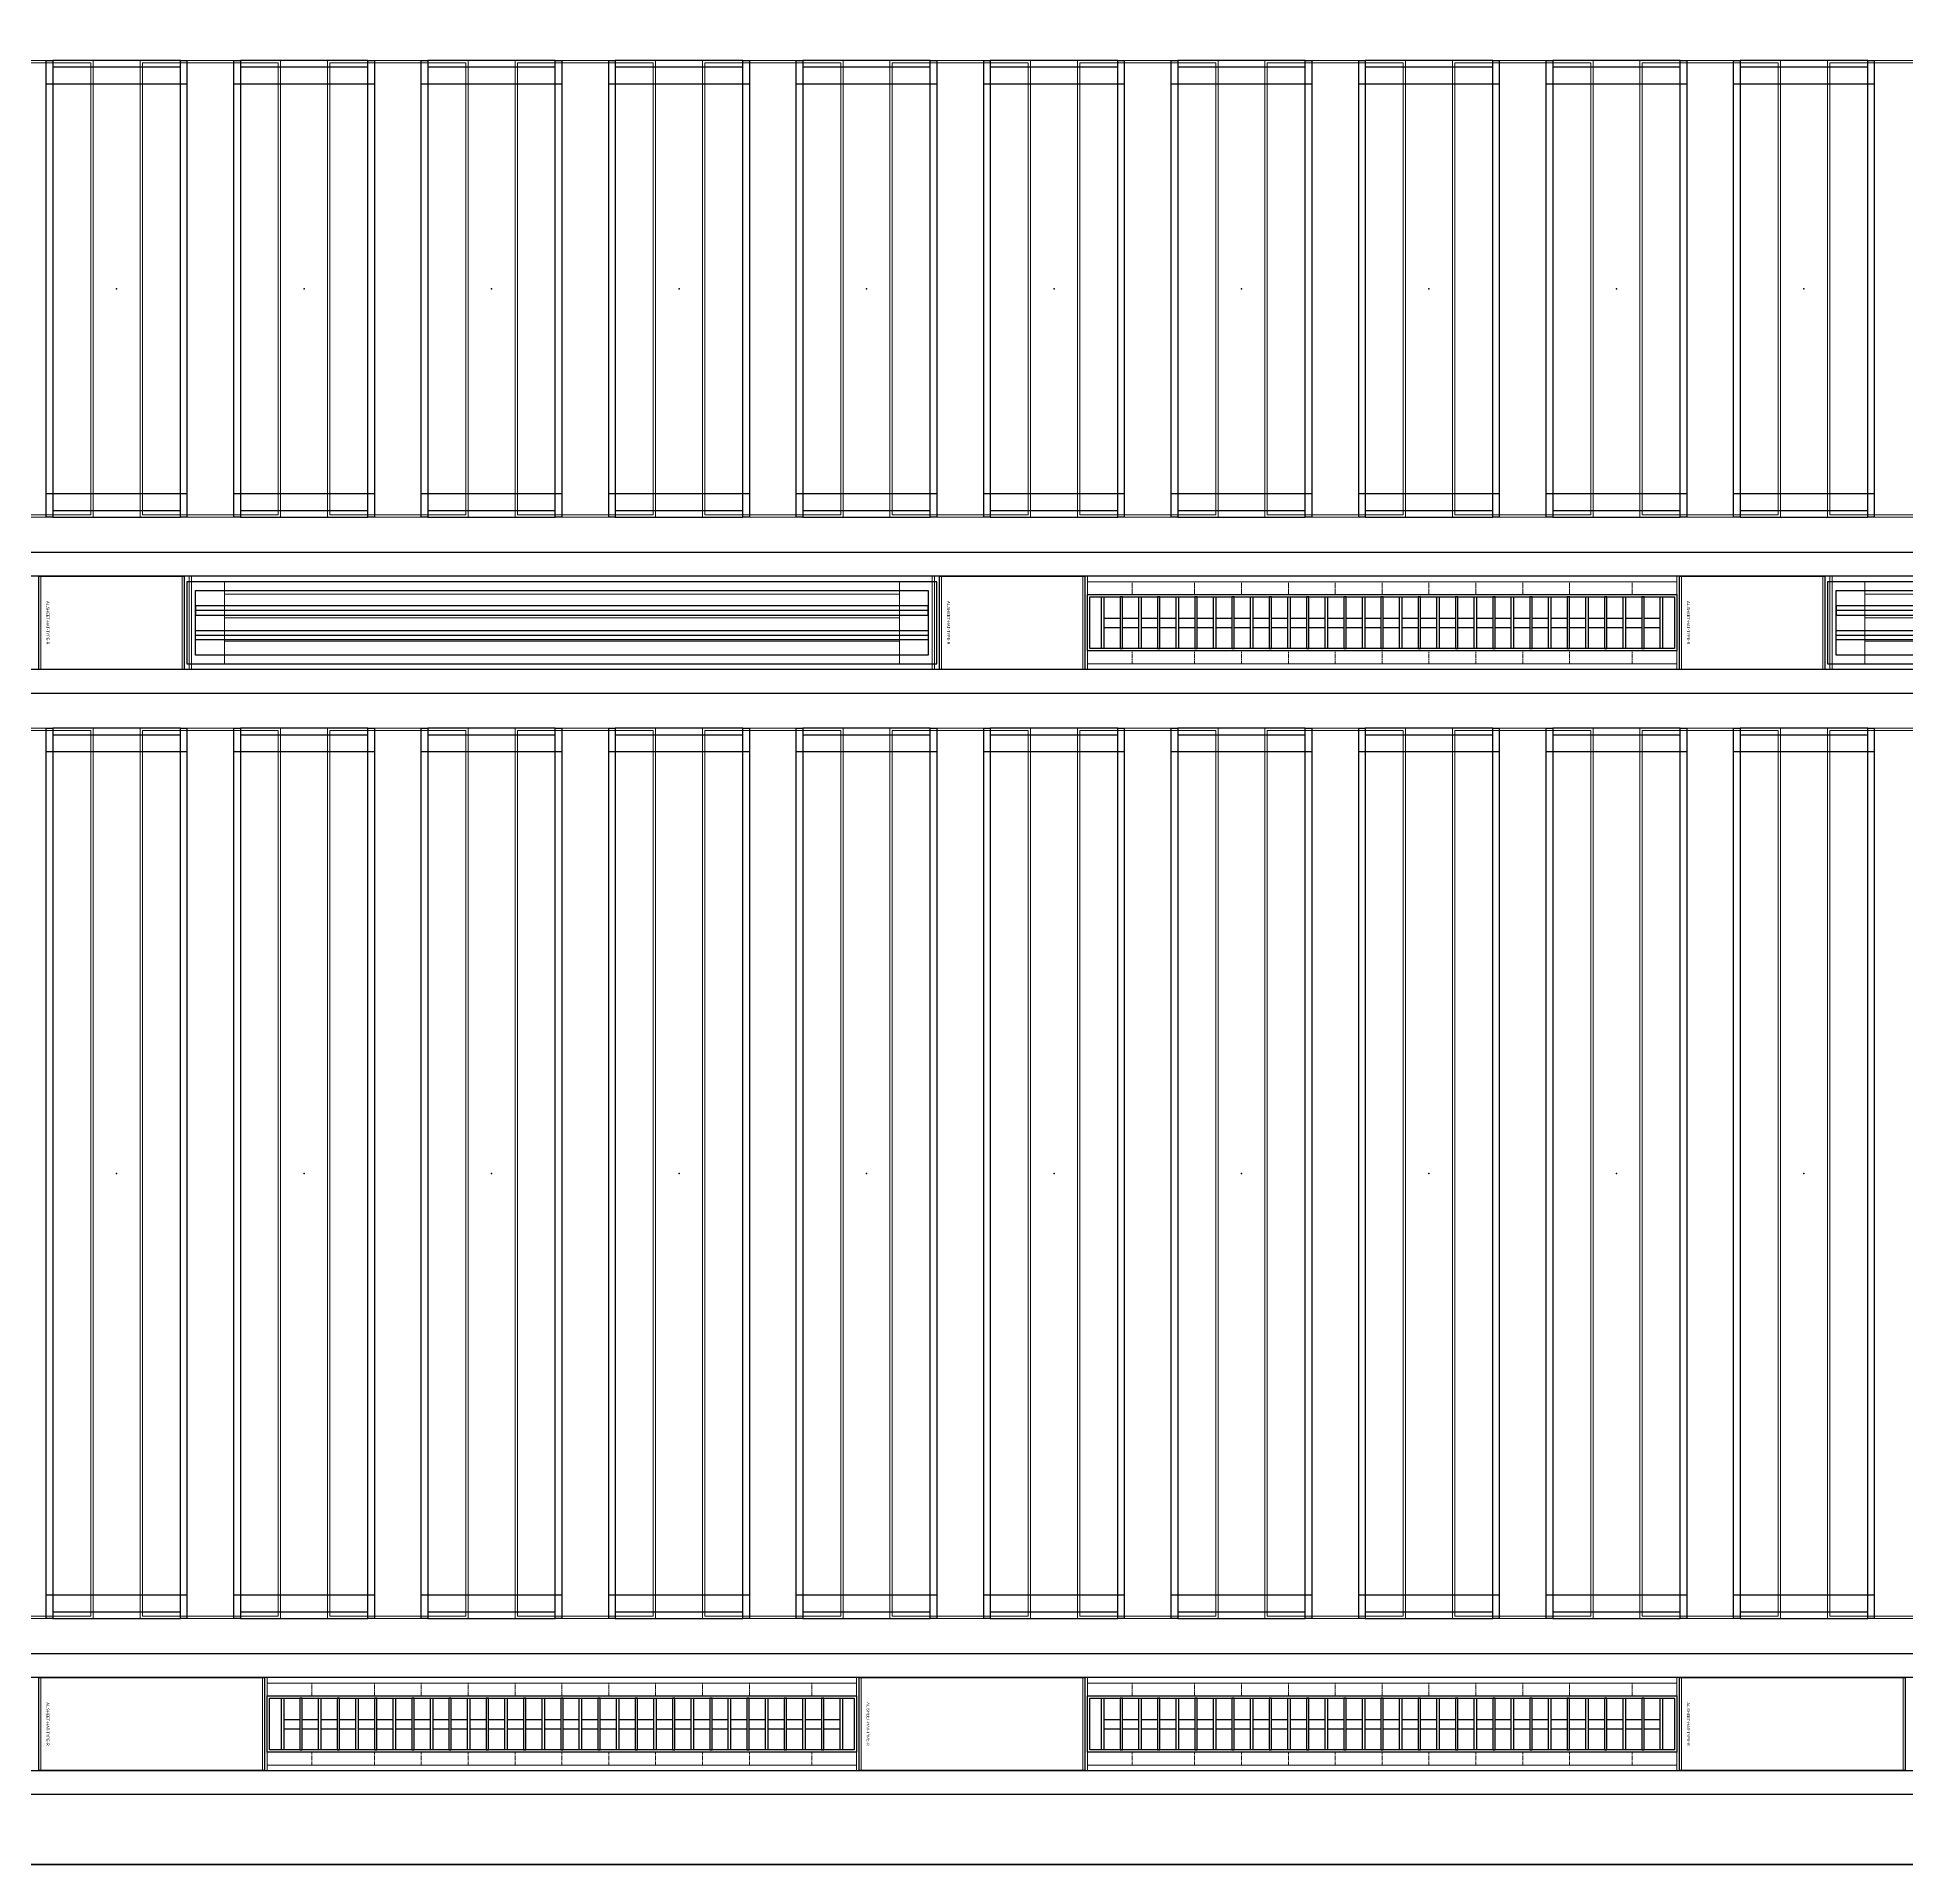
# Model space of a CAD drawing. Header units: millimetres. Extents: x 813027 to 1148939, y -931049 to -10.
# Drawn here: x 932771 to 936759, y -114635 to -110736 of the extents above; entities that cross this region are included whole.
import ezdxf
from ezdxf.enums import TextEntityAlignment as Align

# ---------------------------------------------------------------- set-up
doc = ezdxf.new("R2010")
doc.units = ezdxf.units.MM
doc.linetypes.add('DPA_Hidden 50', pattern=[3, 2, -1])
for name, color, linetype in [('000 - WIPEOUT', 250, 'Continuous'), ('001 - ASCESSORIES', 1, 'Continuous'), ('A04_TUBE SERIES', 2, 'Continuous'), ('A11_ALU.SOLID SHEET', 7, 'Continuous')]:
    doc.layers.add(name, color=color, linetype=linetype)
doc.layers.add('A-GLAZ-CURT', color=2, linetype='Continuous', lineweight=9)
doc.layers.add('WALL-E', color=2, linetype='Continuous', lineweight=25)

# ---------------------------------------------------------------- blocks, each defined once
blk = doc.blocks.new('DPA_CP_Metal Ceiling Panel - Vertical Panel with Gap-23421479-4160 - LOWER PLATFORM LEVEL - REFLECTED CEILING GENERAL PLAN')
at = {"layer": 'A-GLAZ-CURT'}
for p, q in [((932996.3, -111761.8), (932996.3, -110786.8)), ((932996.3, -110786.8), (933296.3, -110786.8)), ((932996.3, -111761.8), (932996.3, -110786.8)), ((932996.3, -110786.8), (933296.3, -110786.8)), ((933296.3, -110786.8), (932996.3, -110786.8)), ((932996.3, -110786.8), (932996.3, -111761.8)), ((933296.3, -110786.8), (932996.3, -110786.8)), ((932996.3, -110786.8), (932996.3, -111761.8)), ((932996.3, -111761.8), (932996.3, -110786.8)), ((932996.3, -110786.8), (933296.3, -110786.8)), ((933001.3, -111756.8), (933001.3, -110791.8)), ((933001.3, -110791.8), (933291.3, -110791.8)), ((933291.3, -110791.8), (933291.3, -111756.8)), ((933296.3, -111761.8), (933296.3, -110786.8)), ((933296.3, -110786.8), (933296.3, -111761.8)), ((933296.3, -111761.8), (933296.3, -110786.8)), ((933296.3, -111761.8), (933296.3, -110786.8)), ((933296.3, -110786.8), (933296.3, -111761.8)), ((932996.3, -111761.8), (933296.3, -111761.8)), ((933296.3, -111761.8), (932996.3, -111761.8)), ((932996.3, -111761.8), (933296.3, -111761.8)), ((932996.3, -111761.8), (933296.3, -111761.8)), ((933296.3, -111761.8), (932996.3, -111761.8)), ((933001.3, -111756.8), (933291.3, -111756.8))]:
    blk.add_line(p, q, dxfattribs=at)
blk = doc.blocks.new('DPA_CP_Metal Ceiling Panel - Vertical Panel with Gap-13988918-4160 - LOWER PLATFORM LEVEL - REFLECTED CEILING GENERAL PLAN')
at = {"layer": 'A-GLAZ-CURT'}
for p, q in [((994596.3, -114111.8), (994596.3, -112211.8)), ((994596.3, -112211.8), (994896.3, -112211.8)), ((994596.3, -114111.8), (994596.3, -112211.8)), ((994596.3, -112211.8), (994896.3, -112211.8)), ((994896.3, -112211.8), (994596.3, -112211.8)), ((994596.3, -112211.8), (994596.3, -114111.8)), ((994896.3, -112211.8), (994596.3, -112211.8)), ((994596.3, -112211.8), (994596.3, -114111.8)), ((994596.3, -114111.8), (994596.3, -112211.8)), ((994596.3, -112211.8), (994896.3, -112211.8)), ((994601.3, -114106.8), (994601.3, -112216.8)), ((994601.3, -112216.8), (994891.3, -112216.8)), ((994891.3, -112216.8), (994891.3, -114106.8)), ((994896.3, -114111.8), (994896.3, -112211.8)), ((994896.3, -112211.8), (994896.3, -114111.8)), ((994896.3, -114111.8), (994896.3, -112211.8)), ((994896.3, -114111.8), (994896.3, -112211.8)), ((994896.3, -112211.8), (994896.3, -114111.8)), ((994596.3, -114111.8), (994896.3, -114111.8)), ((994896.3, -114111.8), (994596.3, -114111.8)), ((994596.3, -114111.8), (994896.3, -114111.8)), ((994596.3, -114111.8), (994896.3, -114111.8)), ((994896.3, -114111.8), (994596.3, -114111.8)), ((994601.3, -114106.8), (994891.3, -114106.8))]:
    blk.add_line(p, q, dxfattribs=at)
blk = doc.blocks.new('DPA_CP_Metal Ceiling Luminaire1 - Linear Luminaire 2-14739897-4160 - LOWER PLATFORM LEVEL - REFLECTED CEILING GENERAL PLAN')
at = {"layer": 'A-GLAZ-CURT'}
for p, q in [((901767.8, -114474.3), (901767.8, -114199.3)), ((901767.8, -114199.3), (903024.8, -114199.3)), ((901767.8, -114199.3), (901767.8, -114474.3)), ((903024.8, -114199.3), (901767.8, -114199.3)), ((901767.8, -114199.3), (903024.8, -114199.3)), ((903024.8, -114199.3), (903024.8, -114474.3)), ((903024.8, -114474.3), (903024.8, -114199.3)), ((901767.8, -114249.3), (901767.8, -114474.3)), ((901767.8, -114249.3), (903024.8, -114249.3)), ((903024.8, -114249.3), (903024.8, -114474.3)), ((901767.8, -114424.3), (903024.8, -114424.3)), ((903024.8, -114474.3), (901767.8, -114474.3)), ((903024.8, -114474.3), (901767.8, -114474.3)), ((901767.8, -114474.3), (903024.8, -114474.3))]:
    blk.add_line(p, q, dxfattribs=at)
at = {"layer": 'A-GLAZ-CURT', "linetype": 'DPA_Hidden 50'}
for p, q in [((901862.8, -114249.3), (901862.8, -114424.3)), ((901996.3, -114249.3), (901996.3, -114424.3)), ((902096.3, -114249.3), (902096.3, -114424.3)), ((902196.3, -114249.3), (902196.3, -114424.3)), ((902296.3, -114249.3), (902296.3, -114424.3)), ((902396.3, -114249.3), (902396.3, -114424.3)), ((902496.3, -114249.3), (902496.3, -114424.3)), ((902596.3, -114249.3), (902596.3, -114424.3)), ((902696.3, -114249.3), (902696.3, -114424.3)), ((902796.3, -114249.3), (902796.3, -114424.3)), ((902929.8, -114249.3), (902929.8, -114424.3))]:
    blk.add_line(p, q, dxfattribs=at)
blk = doc.blocks.new('DPA_CP_Metal Ceiling Panel - Horizontal with Gap-20306943-4160 - LOWER PLATFORM LEVEL - REFLECTED CEILING GENERAL PLAN')
at = {"layer": 'A-GLAZ-CURT'}
for p, q in [((910029.8, -114474.3), (910029.8, -114199.3)), ((910029.8, -114199.3), (910512.8, -114199.3)), ((910029.8, -114474.3), (910029.8, -114199.3)), ((910029.8, -114199.3), (910512.8, -114199.3)), ((910512.8, -114199.3), (910029.8, -114199.3)), ((910029.8, -114199.3), (910029.8, -114474.3)), ((910512.8, -114199.3), (910029.8, -114199.3)), ((910029.8, -114199.3), (910029.8, -114474.3)), ((910029.8, -114474.3), (910029.8, -114199.3)), ((910029.8, -114199.3), (910512.8, -114199.3)), ((910034.8, -114469.3), (910034.8, -114204.3)), ((910034.8, -114204.3), (910507.8, -114204.3)), ((910507.8, -114204.3), (910507.8, -114469.3)), ((910512.8, -114474.3), (910512.8, -114199.3)), ((910512.8, -114199.3), (910512.8, -114474.3)), ((910512.8, -114474.3), (910512.8, -114199.3)), ((910512.8, -114474.3), (910512.8, -114199.3)), ((910512.8, -114199.3), (910512.8, -114474.3)), ((910029.8, -114474.3), (910512.8, -114474.3)), ((910512.8, -114474.3), (910029.8, -114474.3)), ((910029.8, -114474.3), (910512.8, -114474.3)), ((910029.8, -114474.3), (910512.8, -114474.3)), ((910512.8, -114474.3), (910029.8, -114474.3)), ((910034.8, -114469.3), (910507.8, -114469.3))]:
    blk.add_line(p, q, dxfattribs=at)
blk = doc.blocks.new('DPA_CP_Metal Ceiling Panel - Horizontal with Gap-23421497-4160 - LOWER PLATFORM LEVEL - REFLECTED CEILING GENERAL PLAN')
at = {"layer": 'A-GLAZ-CURT'}
for p, q in [((932606.3, -111761.8), (932606.3, -110786.8)), ((932606.3, -110786.8), (932896.3, -110786.8)), ((932606.3, -111761.8), (932606.3, -110786.8)), ((932606.3, -110786.8), (932896.3, -110786.8)), ((932896.3, -110786.8), (932606.3, -110786.8)), ((932606.3, -110786.8), (932606.3, -111761.8)), ((932896.3, -110786.8), (932606.3, -110786.8)), ((932606.3, -110786.8), (932606.3, -111761.8)), ((932606.3, -111761.8), (932606.3, -110786.8)), ((932606.3, -110786.8), (932896.3, -110786.8)), ((932611.3, -111756.8), (932611.3, -110791.8)), ((932611.3, -110791.8), (932891.3, -110791.8)), ((932891.3, -110791.8), (932891.3, -111756.8)), ((932896.3, -111761.8), (932896.3, -110786.8)), ((932896.3, -110786.8), (932896.3, -111761.8)), ((932896.3, -111761.8), (932896.3, -110786.8)), ((932896.3, -111761.8), (932896.3, -110786.8)), ((932896.3, -110786.8), (932896.3, -111761.8)), ((932606.3, -111761.8), (932896.3, -111761.8)), ((932896.3, -111761.8), (932606.3, -111761.8)), ((932606.3, -111761.8), (932896.3, -111761.8)), ((932606.3, -111761.8), (932896.3, -111761.8)), ((932896.3, -111761.8), (932606.3, -111761.8)), ((932611.3, -111756.8), (932891.3, -111756.8))]:
    blk.add_line(p, q, dxfattribs=at)
blk = doc.blocks.new('DPA_CP_Metal Ceiling Air Supply - Linear Diffuser Air Supply-14762131-4160 - LOWER PLATFORM LEVEL - REFLECTED CEILING GENERAL PLAN')
at = {"layer": 'A-GLAZ-CURT'}
h = blk.add_hatch(dxfattribs=at)
h.set_pattern_fill('FP_13', color=256, style=0, pattern_type=2)
h.set_pattern_definition([(180, (909396.33, -109824.28), (6e-15, 50), [])])
h.paths.add_polyline_path([(908676.3, -109874.3), (910116.3, -109874.3), (910116.3, -109699.3), (908676.3, -109699.3)])
for p, q in [((908601.3, -109924.3), (908601.3, -109649.3)), ((908601.3, -109649.3), (910191.3, -109649.3)), ((908601.3, -109924.3), (908601.3, -109649.3)), ((908601.3, -109649.3), (910191.3, -109649.3)), ((910191.3, -109649.3), (908601.3, -109649.3)), ((908601.3, -109649.3), (908601.3, -109924.3)), ((910191.3, -109649.3), (908601.3, -109649.3)), ((908601.3, -109649.3), (908601.3, -109924.3)), ((908601.3, -109924.3), (908601.3, -109649.3)), ((908601.3, -109649.3), (910191.3, -109649.3)), ((908606.3, -109919.3), (908606.3, -109654.3)), ((908606.3, -109654.3), (910186.3, -109654.3)), ((910186.3, -109654.3), (910186.3, -109919.3)), ((910191.3, -109924.3), (910191.3, -109649.3)), ((910191.3, -109649.3), (910191.3, -109924.3)), ((910191.3, -109924.3), (910191.3, -109649.3)), ((910191.3, -109924.3), (910191.3, -109649.3)), ((910191.3, -109649.3), (910191.3, -109924.3)), ((910116.3, -109699.3), (908676.3, -109699.3)), ((908676.3, -109699.3), (908676.3, -109874.3)), ((908676.3, -109874.3), (908676.3, -109699.3)), ((908676.3, -109699.3), (910116.3, -109699.3)), ((908676.3, -109874.3), (908676.3, -109699.3)), ((908676.3, -109699.3), (910116.3, -109699.3)), ((910116.3, -109699.3), (908676.3, -109699.3)), ((908676.3, -109699.3), (908676.3, -109874.3)), ((910116.3, -109874.3), (910116.3, -109699.3)), ((910116.3, -109699.3), (910116.3, -109874.3)), ((910116.3, -109699.3), (910116.3, -109874.3)), ((910116.3, -109874.3), (910116.3, -109699.3)), ((908676.3, -109874.3), (910116.3, -109874.3)), ((910116.3, -109874.3), (908676.3, -109874.3)), ((910116.3, -109874.3), (908676.3, -109874.3)), ((908676.3, -109874.3), (910116.3, -109874.3)), ((908601.3, -109924.3), (910191.3, -109924.3)), ((910191.3, -109924.3), (908601.3, -109924.3)), ((908601.3, -109924.3), (910191.3, -109924.3)), ((908601.3, -109924.3), (910191.3, -109924.3)), ((910191.3, -109924.3), (908601.3, -109924.3)), ((908606.3, -109919.3), (910186.3, -109919.3))]:
    blk.add_line(p, q, dxfattribs=at)
blk = doc.blocks.new('DPA_CP_Metal Ceiling Panel - Horizontal with Gap-20308794-4160 - LOWER PLATFORM LEVEL - REFLECTED CEILING GENERAL PLAN')
at = {"layer": 'A-GLAZ-CURT'}
for p, q in [((910201.3, -109924.3), (910201.3, -109649.3)), ((910201.3, -109649.3), (910512.8, -109649.3)), ((910201.3, -109924.3), (910201.3, -109649.3)), ((910201.3, -109649.3), (910512.8, -109649.3)), ((910512.8, -109649.3), (910201.3, -109649.3)), ((910201.3, -109649.3), (910201.3, -109924.3)), ((910512.8, -109649.3), (910201.3, -109649.3)), ((910201.3, -109649.3), (910201.3, -109924.3)), ((910201.3, -109924.3), (910201.3, -109649.3)), ((910201.3, -109649.3), (910512.8, -109649.3)), ((910206.3, -109919.3), (910206.3, -109654.3)), ((910206.3, -109654.3), (910507.8, -109654.3)), ((910507.8, -109654.3), (910507.8, -109919.3)), ((910512.8, -109924.3), (910512.8, -109649.3)), ((910512.8, -109649.3), (910512.8, -109924.3)), ((910512.8, -109924.3), (910512.8, -109649.3)), ((910512.8, -109924.3), (910512.8, -109649.3)), ((910512.8, -109649.3), (910512.8, -109924.3)), ((910201.3, -109924.3), (910512.8, -109924.3)), ((910512.8, -109924.3), (910201.3, -109924.3)), ((910201.3, -109924.3), (910512.8, -109924.3)), ((910201.3, -109924.3), (910512.8, -109924.3)), ((910512.8, -109924.3), (910201.3, -109924.3)), ((910206.3, -109919.3), (910507.8, -109919.3))]:
    blk.add_line(p, q, dxfattribs=at)
blk = doc.blocks.new('C-2-PP21-AR-4160-01-B_20250829-084021_EXCL')
at = {"layer": 'A-GLAZ-CURT'}
for name, p in [('DPA_CP_Metal Ceiling Panel - Horizontal with Gap-23421497-4160 - LOWER PLATFORM LEVEL - REFLECTED CEILING GENERAL PLAN', (-1047096.3, 105341.8)), ('DPA_CP_Metal Ceiling Panel - Vertical Panel with Gap-23421479-4160 - LOWER PLATFORM LEVEL - REFLECTED CEILING GENERAL PLAN', (-1047096.3, 105341.8)), ('DPA_CP_Metal Ceiling Panel - Vertical Panel with Gap-23421479-4160 - LOWER PLATFORM LEVEL - REFLECTED CEILING GENERAL PLAN', (-1046696.3, 105341.8)), ('DPA_CP_Metal Ceiling Panel - Vertical Panel with Gap-23421479-4160 - LOWER PLATFORM LEVEL - REFLECTED CEILING GENERAL PLAN', (-1046296.3, 105341.8)), ('DPA_CP_Metal Ceiling Panel - Vertical Panel with Gap-23421479-4160 - LOWER PLATFORM LEVEL - REFLECTED CEILING GENERAL PLAN', (-1045896.3, 105341.8)), ('DPA_CP_Metal Ceiling Panel - Vertical Panel with Gap-23421479-4160 - LOWER PLATFORM LEVEL - REFLECTED CEILING GENERAL PLAN', (-1045496.3, 105341.8)), ('DPA_CP_Metal Ceiling Panel - Vertical Panel with Gap-23421479-4160 - LOWER PLATFORM LEVEL - REFLECTED CEILING GENERAL PLAN', (-1045096.3, 105341.8)), ('DPA_CP_Metal Ceiling Panel - Vertical Panel with Gap-23421479-4160 - LOWER PLATFORM LEVEL - REFLECTED CEILING GENERAL PLAN', (-1044696.3, 105341.8)), ('DPA_CP_Metal Ceiling Panel - Vertical Panel with Gap-23421479-4160 - LOWER PLATFORM LEVEL - REFLECTED CEILING GENERAL PLAN', (-1044296.3, 105341.8)), ('DPA_CP_Metal Ceiling Panel - Vertical Panel with Gap-23421479-4160 - LOWER PLATFORM LEVEL - REFLECTED CEILING GENERAL PLAN', (-1043896.3, 105341.8)), ('DPA_CP_Metal Ceiling Panel - Vertical Panel with Gap-23421479-4160 - LOWER PLATFORM LEVEL - REFLECTED CEILING GENERAL PLAN', (-1043496.3, 105341.8)), ('DPA_CP_Metal Ceiling Panel - Horizontal with Gap-20308794-4160 - LOWER PLATFORM LEVEL - REFLECTED CEILING GENERAL PLAN', (-1024517.8, 103141.8)), ('DPA_CP_Metal Ceiling Air Supply - Linear Diffuser Air Supply-14762131-4160 - LOWER PLATFORM LEVEL - REFLECTED CEILING GENERAL PLAN', (-1022596.3, 103141.8)), ('DPA_CP_Metal Ceiling Panel - Horizontal with Gap-20308794-4160 - LOWER PLATFORM LEVEL - REFLECTED CEILING GENERAL PLAN', (-1022596.3, 103141.8)), ('DPA_CP_Metal Ceiling Luminaire1 - Linear Luminaire 2-14739897-4160 - LOWER PLATFORM LEVEL - REFLECTED CEILING GENERAL PLAN', (-1013846.3, 107691.8)), ('DPA_CP_Metal Ceiling Panel - Horizontal with Gap-20308794-4160 - LOWER PLATFORM LEVEL - REFLECTED CEILING GENERAL PLAN', (-1021017.8, 103141.8)), ('DPA_CP_Metal Ceiling Air Supply - Linear Diffuser Air Supply-14762131-4160 - LOWER PLATFORM LEVEL - REFLECTED CEILING GENERAL PLAN', (-1019096.3, 103141.8)), ('DPA_CP_Metal Ceiling Panel - Horizontal with Gap-20306943-4160 - LOWER PLATFORM LEVEL - REFLECTED CEILING GENERAL PLAN', (-1024346.3, 105341.8)), ('DPA_CP_Metal Ceiling Luminaire1 - Linear Luminaire 2-14739897-4160 - LOWER PLATFORM LEVEL - REFLECTED CEILING GENERAL PLAN', (-1015596.3, 105341.8)), ('DPA_CP_Metal Ceiling Panel - Horizontal with Gap-20306943-4160 - LOWER PLATFORM LEVEL - REFLECTED CEILING GENERAL PLAN', (-1022596.3, 105341.8)), ('DPA_CP_Metal Ceiling Luminaire1 - Linear Luminaire 2-14739897-4160 - LOWER PLATFORM LEVEL - REFLECTED CEILING GENERAL PLAN', (-1013846.3, 105341.8)), ('DPA_CP_Metal Ceiling Panel - Horizontal with Gap-20306943-4160 - LOWER PLATFORM LEVEL - REFLECTED CEILING GENERAL PLAN', (-1020846.3, 105341.8))]:
    blk.add_blockref(name, p, dxfattribs=at)
at = {"layer": 'A-GLAZ-CURT', "rotation": 180}
for p in [(880396.3, -120981.8), (880796.3, -120981.8), (881196.3, -120981.8), (881596.3, -120981.8), (881996.3, -120981.8), (882396.3, -120981.8), (882796.3, -120981.8), (883196.3, -120981.8), (883596.3, -120981.8), (883996.3, -120981.8), (884396.3, -120981.8)]:
    blk.add_blockref('DPA_CP_Metal Ceiling Panel - Vertical Panel with Gap-13988918-4160 - LOWER PLATFORM LEVEL - REFLECTED CEILING GENERAL PLAN', p, dxfattribs=at)
blk = doc.blocks.new('*U485')
at = {"color": 1}
blk.add_wipeout([(628.5, -60), (-628.5, -60), (-628.5, 60), (628.5, 60)], dxfattribs=at).dxf.layer = '000 - WIPEOUT'
at = {"layer": '001 - ASCESSORIES', "color": 0}
blk.add_lwpolyline([(628.5, -60), (-628.5, -60), (-628.5, 60), (628.5, 60)], close=True, dxfattribs=at)
at = {"layer": '001 - ASCESSORIES'}
for points in [[(623.5, -55), (-623.5, -55), (-623.5, 55), (623.5, 55)], [(-593.5, -55), (-598.5, -55), (-598.5, 55), (-593.5, 55)], [(-558.8, -55), (-553.8, -55), (-553.8, 55), (-558.8, 55)], [(-514, -55), (-519, -55), (-519, 55), (-514, 55)], [(-479.3, -55), (-474.3, -55), (-474.3, 55), (-479.3, 55)], [(-434.6, -55), (-439.6, -55), (-439.6, 55), (-434.6, 55)], [(-399.8, -55), (-394.8, -55), (-394.8, 55), (-399.8, 55)], [(-355.1, -55), (-360.1, -55), (-360.1, 55), (-355.1, 55)], [(-320.4, -55), (-315.4, -55), (-315.4, 55), (-320.4, 55)], [(-275.6, -55), (-280.6, -55), (-280.6, 55), (-275.6, 55)], [(-240.9, -55), (-235.9, -55), (-235.9, 55), (-240.9, 55)], [(-196.2, -55), (-201.2, -55), (-201.2, 55), (-196.2, 55)], [(-161.4, -55), (-156.4, -55), (-156.4, 55), (-161.4, 55)], [(-116.7, -55), (-121.7, -55), (-121.7, 55), (-116.7, 55)], [(-82, -55), (-77, -55), (-77, 55), (-82, 55)], [(-37.2, -55), (-42.2, -55), (-42.2, 55), (-37.2, 55)], [(-2.5, -55), (2.5, -55), (2.5, 55), (-2.5, 55)], [(42.2, -55), (37.2, -55), (37.2, 55), (42.2, 55)], [(77, -55), (82, -55), (82, 55), (77, 55)], [(121.7, -55), (116.7, -55), (116.7, 55), (121.7, 55)], [(156.4, -55), (161.4, -55), (161.4, 55), (156.4, 55)], [(201.2, -55), (196.2, -55), (196.2, 55), (201.2, 55)], [(235.9, -55), (240.9, -55), (240.9, 55), (235.9, 55)], [(280.6, -55), (275.6, -55), (275.6, 55), (280.6, 55)], [(315.4, -55), (320.4, -55), (320.4, 55), (315.4, 55)], [(360.1, -55), (355.1, -55), (355.1, 55), (360.1, 55)], [(394.8, -55), (399.8, -55), (399.8, 55), (394.8, 55)], [(439.6, -55), (434.6, -55), (434.6, 55), (439.6, 55)], [(474.3, -55), (479.3, -55), (479.3, 55), (474.3, 55)], [(519, -55), (514, -55), (514, 55), (519, 55)], [(553.8, -55), (558.8, -55), (558.8, 55), (553.8, 55)], [(598.5, -55), (593.5, -55), (593.5, 55), (598.5, 55)]]:
    blk.add_lwpolyline(points, close=True, dxfattribs=at)
for points in [[(-593.5, 10), (-558.8, 10)], [(-553.8, 10), (-519, 10)], [(-514, 10), (-479.3, 10)], [(-474.3, 10), (-439.6, 10)], [(-434.6, 10), (-399.8, 10)], [(-394.8, 10), (-360.1, 10)], [(-355.1, 10), (-320.4, 10)], [(-315.4, 10), (-280.6, 10)], [(-275.6, 10), (-240.9, 10)], [(-235.9, 10), (-201.2, 10)], [(-196.2, 10), (-161.4, 10)], [(-156.4, 10), (-121.7, 10)], [(-116.7, 10), (-82, 10)], [(-77, 10), (-42.2, 10)], [(-37.2, 10), (-2.5, 10)], [(2.5, 10), (37.2, 10)], [(42.2, 10), (77, 10)], [(82, 10), (116.7, 10)], [(121.7, 10), (156.4, 10)], [(161.4, 10), (196.2, 10)], [(201.2, 10), (235.9, 10)], [(240.9, 10), (275.6, 10)], [(280.6, 10), (315.4, 10)], [(320.4, 10), (355.1, 10)], [(360.1, 10), (394.8, 10)], [(399.8, 10), (434.6, 10)], [(439.6, 10), (474.3, 10)], [(479.3, 10), (514, 10)], [(519, 10), (553.8, 10)], [(558.8, 10), (593.5, 10)], [(-593.5, -10), (-558.8, -10)], [(-553.8, -10), (-519, -10)], [(-514, -10), (-479.3, -10)], [(-474.3, -10), (-439.6, -10)], [(-434.6, -10), (-399.8, -10)], [(-394.8, -10), (-360.1, -10)], [(-355.1, -10), (-320.4, -10)], [(-315.4, -10), (-280.6, -10)], [(-275.6, -10), (-240.9, -10)], [(-235.9, -10), (-201.2, -10)], [(-196.2, -10), (-161.4, -10)], [(-156.4, -10), (-121.7, -10)], [(-116.7, -10), (-82, -10)], [(-77, -10), (-42.2, -10)], [(-37.2, -10), (-2.5, -10)], [(2.5, -10), (37.2, -10)], [(42.2, -10), (77, -10)], [(82, -10), (116.7, -10)], [(121.7, -10), (156.4, -10)], [(161.4, -10), (196.2, -10)], [(201.2, -10), (235.9, -10)], [(240.9, -10), (275.6, -10)], [(280.6, -10), (315.4, -10)], [(320.4, -10), (355.1, -10)], [(360.1, -10), (394.8, -10)], [(399.8, -10), (434.6, -10)], [(439.6, -10), (474.3, -10)], [(479.3, -10), (514, -10)], [(519, -10), (553.8, -10)], [(558.8, -10), (593.5, -10)]]:
    blk.add_lwpolyline(points, dxfattribs=at)
blk = doc.blocks.new('*U493')
at = {"layer": 'A11_ALU.SOLID SHEET', "color": 0}
blk.add_lwpolyline([(483, -98.8), (483, 98.8), (0, 98.8), (0, -98.8)], close=True, dxfattribs=at)
at = {"layer": 'Defpoints', "color": 250}
blk.add_point((0, 0), dxfattribs=at)
blk.add_text('AL.SHEET-HAT-TYPE-R', height=6, rotation=270, dxfattribs=at).set_placement((15, 0), align=Align.BOTTOM_CENTER)
blk = doc.blocks.new('*U495')
blk.add_attdef('EXTR.OVL-LENGTH_', (-25, -59.1), '', height=5)
blk.add_wipeout([(-25, 0), (25, 0), (25, 134900), (-25, 134900)]).dxf.layer = '000 - WIPEOUT'
at = {"layer": 'A04_TUBE SERIES', "color": 0}
blk.add_lwpolyline([(-25, 0), (25, 0), (25, 134900), (-25, 134900)], close=True, dxfattribs=at)
blk = doc.blocks.new('*U488')
at = {"layer": 'A11_ALU.SOLID SHEET', "color": 0}
blk.add_lwpolyline([(311.5, -98.8), (311.5, 98.8), (0, 98.8), (0, -98.8)], close=True, dxfattribs=at)
at = {"layer": 'Defpoints', "color": 250}
blk.add_point((0, 0), dxfattribs=at)
blk.add_text('AL.SHEET-HAT-TYPE-R', height=6, rotation=270, dxfattribs=at).set_placement((15, 0), align=Align.BOTTOM_CENTER)
blk = doc.blocks.new('*U484')
at = {"layer": '001 - ASCESSORIES', "color": 0, "linetype": 'ByBlock'}
blk.add_lwpolyline([(800, 87.5), (-800, 87.5), (-800, -87.5), (800, -87.5)], close=True, dxfattribs=at)
at = {"layer": '001 - ASCESSORIES', "linetype": 'ByBlock'}
for points in [[(-781.5, 69), (781.5, 69), (781.5, -69), (-781.5, -69)], [(781.5, 36.3), (-781.5, 36.3), (-781.5, 16.3), (781.5, 16.3)], [(-781.5, -16.3), (781.5, -16.3), (781.5, -36.3), (-781.5, -36.3)]]:
    blk.add_lwpolyline(points, close=True, dxfattribs=at)
for points in [[(781.5, 26.3), (-781.5, 26.3)], [(-781.5, -26.3), (781.5, -26.3)]]:
    blk.add_lwpolyline(points, dxfattribs=at)
blk = doc.blocks.new('*U492')
blk.add_attdef('EXTR.OVL-LENGTH_', (-25, -59.1), '', height=5)
blk.add_wipeout([(-25, 0), (25, 0), (25, 134900), (-25, 134900)]).dxf.layer = '000 - WIPEOUT'
at = {"layer": 'A04_TUBE SERIES', "color": 0}
blk.add_lwpolyline([(-25, 0), (25, 0), (25, 134900), (-25, 134900)], close=True, dxfattribs=at)
blk = doc.blocks.new('*U515')
for p, q in [((-900.3, 27050), (-900.3, 27350)), ((900, 27350), (900, 27050)), ((-900.3, 26650), (-900.3, 26950)), ((900, 26950), (900, 26650)), ((-900.3, 26250), (-900.3, 26550)), ((900, 26550), (900, 26250)), ((-900.3, 25850), (-900.3, 26150)), ((900, 26150), (900, 25850)), ((-900.3, 25450), (-900.3, 25750)), ((900, 25750), (900, 25450)), ((-900.3, 25050), (-900.3, 25350)), ((900, 25350), (900, 25050)), ((-900.3, 24650), (-900.3, 24950)), ((900, 24950), (900, 24650)), ((-900.3, 24250), (-900.3, 24550)), ((900, 24550), (900, 24250)), ((-900.3, 23850), (-900.3, 24150)), ((900, 24150), (900, 23850)), ((-900.3, 23450), (-900.3, 23750)), ((900, 23750), (900, 23450))]:
    blk.add_line(p, q)
for p in [(0, 27200), (0, 26800), (0, 26400), (0, 26000), (0, 25600), (0, 25200), (0, 24800), (0, 24400), (0, 24000), (0, 23600)]:
    blk.add_point(p)
at = {"layer": 'A11_ALU.SOLID SHEET', "color": 0}
for points in [[(-950, 27350), (950, 27350), (950, 27336), (-950, 27336)], [(-950, 27064), (-936, 27064), (-936, 27336), (-950, 27336)], [(950, 27336), (936, 27336), (936, 27064), (950, 27064)], [(-950, 27064), (950, 27064), (950, 27050), (-950, 27050)], [(-950, 26950), (950, 26950), (950, 26936), (-950, 26936)], [(-950, 26664), (-936, 26664), (-936, 26936), (-950, 26936)], [(950, 26936), (936, 26936), (936, 26664), (950, 26664)], [(-950, 26664), (950, 26664), (950, 26650), (-950, 26650)], [(-950, 26550), (950, 26550), (950, 26536), (-950, 26536)], [(-950, 26264), (-936, 26264), (-936, 26536), (-950, 26536)], [(950, 26536), (936, 26536), (936, 26264), (950, 26264)], [(-950, 26264), (950, 26264), (950, 26250), (-950, 26250)], [(-950, 26150), (950, 26150), (950, 26136), (-950, 26136)], [(-950, 25864), (-936, 25864), (-936, 26136), (-950, 26136)], [(950, 26136), (936, 26136), (936, 25864), (950, 25864)], [(-950, 25864), (950, 25864), (950, 25850), (-950, 25850)], [(-950, 25750), (950, 25750), (950, 25736), (-950, 25736)], [(-950, 25464), (-936, 25464), (-936, 25736), (-950, 25736)], [(950, 25736), (936, 25736), (936, 25464), (950, 25464)], [(-950, 25464), (950, 25464), (950, 25450), (-950, 25450)], [(-950, 25350), (950, 25350), (950, 25336), (-950, 25336)], [(-950, 25064), (-936, 25064), (-936, 25336), (-950, 25336)], [(950, 25336), (936, 25336), (936, 25064), (950, 25064)], [(-950, 25064), (950, 25064), (950, 25050), (-950, 25050)], [(-950, 24950), (950, 24950), (950, 24936), (-950, 24936)], [(-950, 24664), (-936, 24664), (-936, 24936), (-950, 24936)], [(950, 24936), (936, 24936), (936, 24664), (950, 24664)], [(-950, 24664), (950, 24664), (950, 24650), (-950, 24650)], [(-950, 24550), (950, 24550), (950, 24536), (-950, 24536)], [(-950, 24264), (-936, 24264), (-936, 24536), (-950, 24536)], [(950, 24536), (936, 24536), (936, 24264), (950, 24264)], [(-950, 24264), (950, 24264), (950, 24250), (-950, 24250)], [(-950, 24150), (950, 24150), (950, 24136), (-950, 24136)], [(-950, 23864), (-936, 23864), (-936, 24136), (-950, 24136)], [(950, 24136), (936, 24136), (936, 23864), (950, 23864)], [(-950, 23864), (950, 23864), (950, 23850), (-950, 23850)], [(-950, 23750), (950, 23750), (950, 23736), (-950, 23736)], [(-950, 23464), (-936, 23464), (-936, 23736), (-950, 23736)], [(950, 23736), (936, 23736), (936, 23464), (950, 23464)], [(-950, 23464), (950, 23464), (950, 23450), (-950, 23450)]]:
    blk.add_lwpolyline(points, close=True, dxfattribs=at)
blk = doc.blocks.new('*U523')
for p, q in [((-437.8, 7250), (-437.8, 7550)), ((437.5, 7550), (437.5, 7250)), ((-437.8, 6850), (-437.8, 7150)), ((437.5, 7150), (437.5, 6850)), ((-437.8, 6450), (-437.8, 6750)), ((437.5, 6750), (437.5, 6450)), ((-437.8, 6050), (-437.8, 6350)), ((437.5, 6350), (437.5, 6050)), ((-437.8, 5650), (-437.8, 5950)), ((437.5, 5950), (437.5, 5650)), ((-437.8, 5250), (-437.8, 5550)), ((437.5, 5550), (437.5, 5250)), ((-437.8, 4850), (-437.8, 5150)), ((437.5, 5150), (437.5, 4850)), ((-437.8, 4450), (-437.8, 4750)), ((437.5, 4750), (437.5, 4450)), ((-437.8, 4050), (-437.8, 4350)), ((437.5, 4350), (437.5, 4050)), ((-437.8, 3650), (-437.8, 3950)), ((437.5, 3950), (437.5, 3650))]:
    blk.add_line(p, q)
for p in [(0, 7400), (0, 7000), (0, 6600), (0, 6200), (0, 5800), (0, 5400), (0, 5000), (0, 4600), (0, 4200), (0, 3800)]:
    blk.add_point(p)
at = {"layer": 'A11_ALU.SOLID SHEET', "color": 0}
for points in [[(-487.5, 7550), (487.5, 7550), (487.5, 7536), (-487.5, 7536)], [(-487.5, 7264), (-473.5, 7264), (-473.5, 7536), (-487.5, 7536)], [(487.5, 7536), (473.5, 7536), (473.5, 7264), (487.5, 7264)], [(-487.5, 7264), (487.5, 7264), (487.5, 7250), (-487.5, 7250)], [(-487.5, 7150), (487.5, 7150), (487.5, 7136), (-487.5, 7136)], [(-487.5, 6864), (-473.5, 6864), (-473.5, 7136), (-487.5, 7136)], [(487.5, 7136), (473.5, 7136), (473.5, 6864), (487.5, 6864)], [(-487.5, 6864), (487.5, 6864), (487.5, 6850), (-487.5, 6850)], [(-487.5, 6750), (487.5, 6750), (487.5, 6736), (-487.5, 6736)], [(-487.5, 6464), (-473.5, 6464), (-473.5, 6736), (-487.5, 6736)], [(487.5, 6736), (473.5, 6736), (473.5, 6464), (487.5, 6464)], [(-487.5, 6464), (487.5, 6464), (487.5, 6450), (-487.5, 6450)], [(-487.5, 6350), (487.5, 6350), (487.5, 6336), (-487.5, 6336)], [(-487.5, 6064), (-473.5, 6064), (-473.5, 6336), (-487.5, 6336)], [(487.5, 6336), (473.5, 6336), (473.5, 6064), (487.5, 6064)], [(-487.5, 6064), (487.5, 6064), (487.5, 6050), (-487.5, 6050)], [(-487.5, 5950), (487.5, 5950), (487.5, 5936), (-487.5, 5936)], [(-487.5, 5664), (-473.5, 5664), (-473.5, 5936), (-487.5, 5936)], [(487.5, 5936), (473.5, 5936), (473.5, 5664), (487.5, 5664)], [(-487.5, 5664), (487.5, 5664), (487.5, 5650), (-487.5, 5650)], [(-487.5, 5550), (487.5, 5550), (487.5, 5536), (-487.5, 5536)], [(-487.5, 5264), (-473.5, 5264), (-473.5, 5536), (-487.5, 5536)], [(487.5, 5536), (473.5, 5536), (473.5, 5264), (487.5, 5264)], [(-487.5, 5264), (487.5, 5264), (487.5, 5250), (-487.5, 5250)], [(-487.5, 5150), (487.5, 5150), (487.5, 5136), (-487.5, 5136)], [(-487.5, 4864), (-473.5, 4864), (-473.5, 5136), (-487.5, 5136)], [(487.5, 5136), (473.5, 5136), (473.5, 4864), (487.5, 4864)], [(-487.5, 4864), (487.5, 4864), (487.5, 4850), (-487.5, 4850)], [(-487.5, 4750), (487.5, 4750), (487.5, 4736), (-487.5, 4736)], [(-487.5, 4464), (-473.5, 4464), (-473.5, 4736), (-487.5, 4736)], [(487.5, 4736), (473.5, 4736), (473.5, 4464), (487.5, 4464)], [(-487.5, 4464), (487.5, 4464), (487.5, 4450), (-487.5, 4450)], [(-487.5, 4350), (487.5, 4350), (487.5, 4336), (-487.5, 4336)], [(-487.5, 4064), (-473.5, 4064), (-473.5, 4336), (-487.5, 4336)], [(487.5, 4336), (473.5, 4336), (473.5, 4064), (487.5, 4064)], [(-487.5, 4064), (487.5, 4064), (487.5, 4050), (-487.5, 4050)], [(-487.5, 3950), (487.5, 3950), (487.5, 3936), (-487.5, 3936)], [(-487.5, 3664), (-473.5, 3664), (-473.5, 3936), (-487.5, 3936)], [(487.5, 3936), (473.5, 3936), (473.5, 3664), (487.5, 3664)], [(-487.5, 3664), (487.5, 3664), (487.5, 3650), (-487.5, 3650)]]:
    blk.add_lwpolyline(points, close=True, dxfattribs=at)
blk = doc.blocks.new('C-2-PP21-AR-4160-01-B_20250829-084416_NEWCL')
blk.add_lwpolyline([(-117350, -5345), (-113350, -5345), (-113350, -5347), (-96550, -5347), (-96550, -2450), (-92235, -2450), (-92235, -6455), (-84190, -6455), (-84190, -5820), (-81330, -5820), (-81330, -5345), (-56900, -5345), (-56900, -6455), (-41740, -6455), (-41740, -2500), (-29350, -2500), (-29350, -5482), (-19750, -5482), (-19750, -5480), (-19400, -5480), (-19400, -7995), (-19350, -7995), (-19350, -9295), (-154550, -9295)])
at = {"rotation": 90}
for name, p in [('*U523', (-106750, -5932.5)), ('*U515', (-86950, -7820))]:
    blk.add_blockref(name, p, dxfattribs=at)
for name, p in [('*U488', (-114316.5, -6645)), ('*U484', (-113200, -6645)), ('*U488', (-110816.5, -6645)), ('*U484', (-109700, -6645)), ('*U493', (-112566.5, -8995)), ('*U493', (-110816.5, -8995))]:
    blk.add_blockref(name, p)
for p in [(-111450, -6645), (-113200, -8995), (-111450, -8995)]:
    blk.add_blockref('*U485', p)
for name, p in [('*U488', (-112395, -6645)), ('*U493', (-114316.5, -8995))]:
    blk.add_blockref(name, p)
at = {"rotation": 270}
for name, p in [('*U492', (-154400, -6520)), ('*U492', (-154400, -6770)), ('*U495', (-154400, -8870)), ('*U495', (-154400, -9120))]:
    blk.add_blockref(name, p, dxfattribs=at)

msp = doc.modelspace()

# ---------------------------------------------------------------- linework, layer by layer
at = {"layer": 'WALL-E'}
for p, q in [((1027740, -114635), (892540, -114635)), ((892540, -114635), (1027740, -114635))]:
    msp.add_line(p, q, dxfattribs=at)

# ---------------------------------------------------------------- block references
msp.add_blockref('C-2-PP21-AR-4160-01-B_20250829-084021_EXCL', (1047090, -105340))

# ---------------------------------------------------------------- next in the draw order: block references
msp.add_blockref('C-2-PP21-AR-4160-01-B_20250829-084416_NEWCL', (1047090, -105340))

doc.saveas('drawing.dxf')
